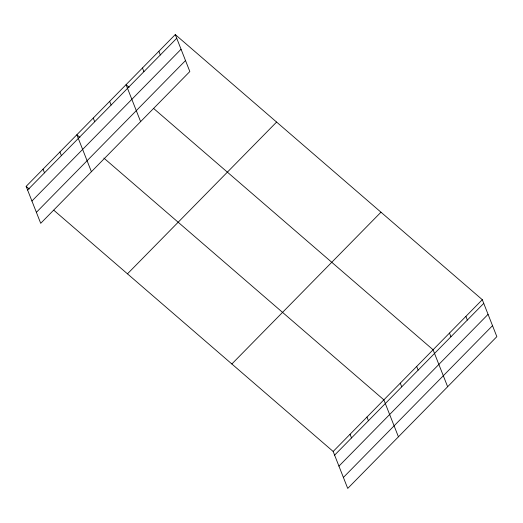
<?xml version="1.0" encoding="UTF-8"?>
<svg xmlns="http://www.w3.org/2000/svg" width="523" height="523" viewBox="0 0 523 523"><rect width="100%" height="100%" fill="white"/><g stroke="black" fill="none" stroke-linecap="round" stroke-linejoin="round"><path stroke-width="0.78" d="M175.277 34.577L189.836 71.54L40.709 223.314L26.15 186.351L175.277 34.577L482.291 299.686L496.85 336.649L347.723 488.423L333.164 451.46L53.784 210.213M27.601 190.039L176.728 38.264M31.929 201.022L181.056 49.247M36.381 212.331L185.508 60.557M127.462 273.836L276.589 122.062M231.852 363.975L380.973 212.201M333.164 451.46L482.291 299.686M334.615 455.141L483.742 303.366M338.943 466.124L488.07 314.349M343.395 477.44L492.522 325.666M129.135 87.315L126.063 84.667L140.622 121.63M153.697 108.523L433.077 349.769L447.636 386.732M79.921 137.399L76.855 134.751L91.414 171.714M103.868 158.077L383.869 399.853L398.428 436.816M26.15 186.351L29.223 189.006M465.888 316.376L467.34 320.063M449.479 333.073L450.931 336.76M416.674 366.466L418.125 370.147M400.272 383.163L401.723 386.843M366.963 417.053L368.414 420.74M350.064 434.26L351.515 437.941M158.874 51.274L160.326 54.961M142.465 67.97L143.917 71.651M109.66 101.357L111.111 105.045M93.257 118.054L94.709 121.741M59.949 151.951L61.4 155.638M43.049 169.151L44.501 172.838"/></g></svg>
